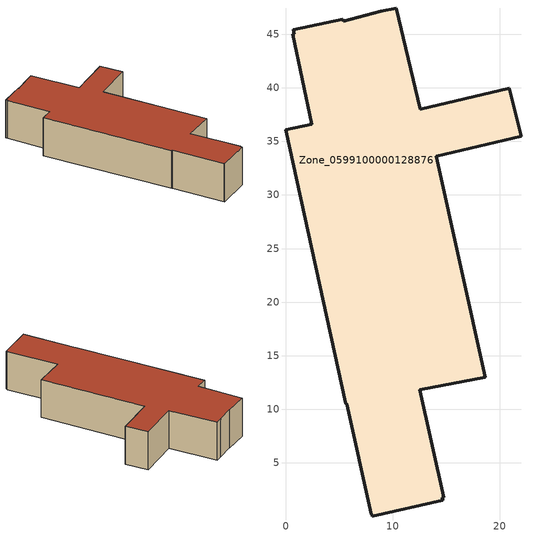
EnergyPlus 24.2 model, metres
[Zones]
Zone_0599100000128876
 floor ground (C_G): 8.85,47.16 10.31,47.47 12.58,37.99 20.89,39.96 21.99,35.51 14.07,33.63 18.62,12.96 12.5,11.79 14.75,1.76 14.62,1.73 14.68,1.46 8.06,0.01 8.02,0.17 7.97,0.16 5.7,10.49 5.62,10.48 0,36.1 2.4,36.59 0.67,45.03 0.78,45.05 0.7,45.43 5.32,46.41 5.35,46.25 z0
 wall outside (C_F): 5.62,10.48 5.7,10.49 7.97,0.16 8.02,0.17 8.06,0.01 14.68,1.46 14.62,1.73 14.75,1.76 12.5,11.79 18.62,12.96 14.07,33.63 21.99,35.51 20.89,39.96 12.58,37.99 10.31,47.47 8.85,47.16 5.35,46.25 5.32,46.41 0.7,45.43 0.78,45.05 0.67,45.03 2.4,36.59 0,36.1 5.62,10.48 z0:7.95
 roof outside (C_R): 10.31,47.47 8.85,47.16 5.35,46.25 5.32,46.41 0.7,45.43 0.78,45.05 0.67,45.03 2.4,36.59 0,36.1 5.62,10.48 5.7,10.49 7.97,0.16 8.02,0.17 8.06,0.01 14.68,1.46 14.62,1.73 14.75,1.76 12.5,11.79 18.62,12.96 14.07,33.63 21.99,35.51 20.89,39.96 12.58,37.99 z7.95
[BUILDING]
Pand.0599100000128876: North Axis=0; Terrain=City; Loads Convergence Tolerance Value=0.04; Temperature Convergence Tolerance Value=0.4; Solar Distribution=FullExterior; Maximum Number of Warmup Days=25; Minimum Number of Warmup Days=1
[Site:Location]
Rotterdam.The.Hague.AP_ZH_NLD Design_Conditions: Latitude=51.96; Longitude=4.45; Time Zone=1; Elevation=-4.5
[SITE:GROUNDTEMPERATURE:BUILDINGSURFACE]
18, 18, 18, 18, 18, 18, 18, 18, 18, 18, 18, 18
[MATERIAL] Thermal Absorptance=0.9; Solar Absorptance=0.7; Visible Absorptance=0.7
Name | Roughness | Thickness | Conductivity | Density | Specific Heat
G.D.1965 | MediumSmooth | 0.15 | 1 | 540 | 1210
F.D.1965 | Rough | 0.3 | 0.857143 | 1920 | 840
R.D.1965 | MediumRough | 0.2 | 0.08 | 1500 | 1000
[CONSTRUCTION]
C_G: G.D.1965
C_F: F.D.1965
C_R: R.D.1965
[ZONE]
Zone_0599100000128876: Type=1; Multiplier=1; Ceiling Height=Autocalculate; Volume=Autocalculate; Floor Area=autocalculate; Part of Total Floor Area=Yes
[ZONEINFILTRATION:DESIGNFLOWRATE]
Infil_Zone_0599100000128876: Zone or ZoneList or Space or SpaceList=Zone_0599100000128876; Schedule=AlwaysOn; Design Flow Rate Calculation Method=Flow/Area; Flow Rate per Floor Area=0.0042; Constant Term Coefficient=1; Temperature Term Coefficient=0; Velocity Term Coefficient=0; Velocity Squared Term Coefficient=0
[HVACTEMPLATE:ZONE:IDEALLOADSAIRSYSTEM]
Zone_0599100000128876: Maximum Heating Supply Air Temperature=50; Minimum Cooling Supply Air Temperature=13; Maximum Heating Supply Air Humidity Ratio=0.0156; Minimum Cooling Supply Air Humidity Ratio=0.0077; Heating Limit=NoLimit; Cooling Limit=NoLimit; Dehumidification Control Type=ConstantSensibleHeatRatio; Cooling Sensible Heat Ratio=0.7; Dehumidification Setpoint=60; Humidification Control Type=None; Humidification Setpoint=30; Outdoor Air Method=None; Outdoor Air Flow Rate per Person=0.00944; Outdoor Air Flow Rate per Zone Floor Area=0; Outdoor Air Flow Rate per Zone=0; Demand Controlled Ventilation Type=None; Outdoor Air Economizer Type=NoEconomizer; Heat Recovery Type=None; Sensible Heat Recovery Effectiveness=0.7; Latent Heat Recovery Effectiveness=0.65
[ZONECONTROL:THERMOSTAT]
ThermostatControl_Zone_0599100000128876: Zone or ZoneList=Zone_0599100000128876; Control Type Schedule=DualSetpointControlType; Control 1=Thermostat_Zone_0599100000128876; Temperature Difference Between Cutout And Setpoint=0
[THERMOSTATSETPOINT:DUALSETPOINT]
Thermostat_Zone_0599100000128876: Heating Setpoint Temperature Schedule=HeatingSetpoint_Zone_0599100000128876; Cooling Setpoint Temperature Schedule=CoolingSetpoint_Zone_0599100000128876
[SCHEDULE:COMPACT]
HeatingSetpoint_Zone_0599100000128876: Through: 12/31, For: AllDays, Until: 24:00, 21
CoolingSetpoint_Zone_0599100000128876: Through: 12/31, For: AllDays, Until: 24:00, 24
DualSetpointControlType: Through: 12/31, For: AllDays, Until: 24:00, 4
AlwaysOn: Through: 12/31, For: AllDays, Until: 24:00, 1
